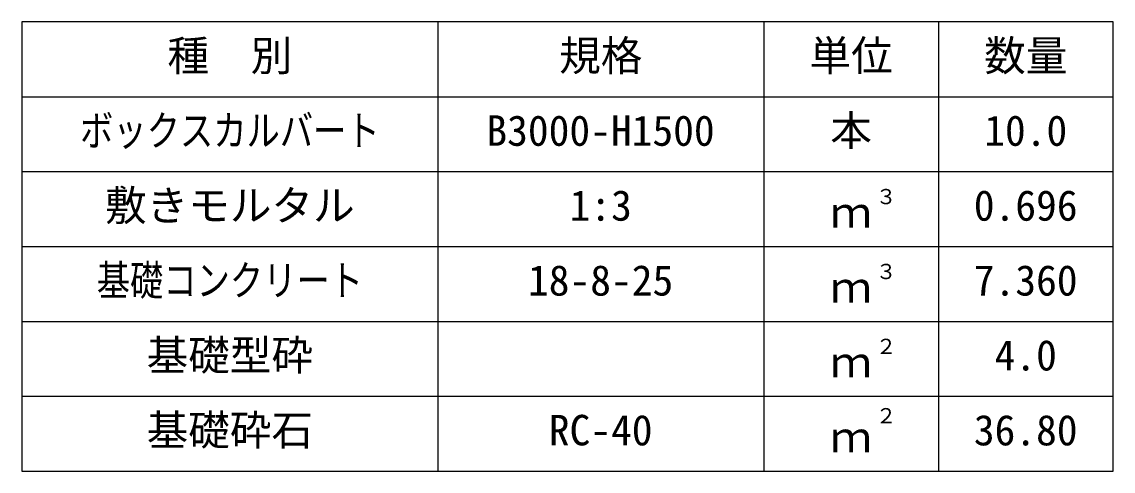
# Model space of a CAD drawing. Units: millimetres, scale not verified. Extents: x -100800 to 100800, y -35640 to 35640.
# Drawn here: x 5212 to 9147, y -14151 to -12531 of the extents above; entities that cross this region are included whole.
import ezdxf
from ezdxf.enums import TextEntityAlignment as Align

# ---------------------------------------------------------------- set-up
doc = ezdxf.new("R2010")
doc.units = ezdxf.units.MM
doc.header["$LTSCALE"] = 120
for name, color, linetype, lineweight in [('0-3_HYO', 3, 'Continuous', 25), ('0-4_HYO2', 4, 'Continuous', 25), ('0-7_TXT', 7, 'Continuous', 25)]:
    doc.layers.add(name, color=color, linetype=linetype, lineweight=lineweight)
doc.styles.add('ＭＳ ゴシック', font='')
doc.styles.get('ＭＳ ゴシック').set_extended_font_data('MS Gothic')

msp = doc.modelspace()

# ---------------------------------------------------------------- linework, layer by layer
at = {"layer": '0-3_HYO'}
for p, q in [((6711.6, -12531.4), (6711.6, -14151.4)), ((7886.6, -12531.4), (7886.6, -14151.4)), ((8516.6, -12531.4), (8516.6, -14151.4)), ((5211.6, -12801.4), (9146.6, -12801.4))]:
    msp.add_line(p, q, dxfattribs=at)
msp.add_lwpolyline([(5211.6, -14151.4), (9146.6, -14151.4), (9146.6, -12531.4), (5211.6, -12531.4)], close=True, dxfattribs=at)
at = {"layer": '0-4_HYO2'}
for p, q in [((5211.6, -13071.4), (9146.6, -13071.4)), ((5211.6, -13341.4), (9146.6, -13341.4)), ((5211.6, -13611.4), (9146.6, -13611.4)), ((5211.6, -13881.4), (9146.6, -13881.4))]:
    msp.add_line(p, q, dxfattribs=at)

# ---------------------------------------------------------------- texts
at = {"layer": '0-7_TXT', "style": 'ＭＳ ゴシック'}
for s, height, p in [('種\u3000別', 110, (5736.6, -12741.4)), ('規格', 110, (7149.1, -12741.4)), ('単位', 110, (8051.6, -12741.4)), ('数量', 110, (8681.6, -12741.4)), ('本', 110, (8126.6, -13011.4)), ('B3000-H1500', 110, (6886.6, -13011.4)), ('10.0', 110, (8681.6, -13011.4)), ('敷きモルタル', 110, (5511.6, -13281.4)), ('1:3', 110, (7186.6, -13281.4)), ('３', 55, (8290.5, -13205.5)), ('0.696', 110, (8644.1, -13281.4)), ('ｍ', 110, (8126.6, -13306.4)), ('18-8-25', 110, (7036.6, -13551.4)), ('３', 55, (8290.5, -13475.5)), ('7.360', 110, (8644.1, -13551.4)), ('ｍ', 110, (8126.6, -13576.4)), ('基礎型砕', 110, (5661.6, -13821.4)), ('２', 55, (8290.5, -13745.5)), ('4.0', 110, (8719.1, -13821.4)), ('ｍ', 110, (8126.6, -13846.4)), ('２', 55, (8290.5, -13995.5)), ('基礎砕石', 110, (5661.6, -14091.4)), ('RC-40', 110, (7111.6, -14091.4)), ('36.80', 110, (8644.1, -14091.4)), ('ｍ', 110, (8126.6, -14116.4))]:
    msp.add_text(s, height=height, dxfattribs=at).set_placement(p, align=Align.BOTTOM_LEFT)
at = {"layer": '0-7_TXT', "style": 'ＭＳ ゴシック', "width": 0.8}
for s, p in [('ボックスカルバート', (5421.6, -13011.4)), ('基礎コンクリート', (5481.6, -13551.4))]:
    msp.add_text(s, height=110, dxfattribs=at).set_placement(p, align=Align.BOTTOM_LEFT)

doc.saveas('drawing.dxf')
